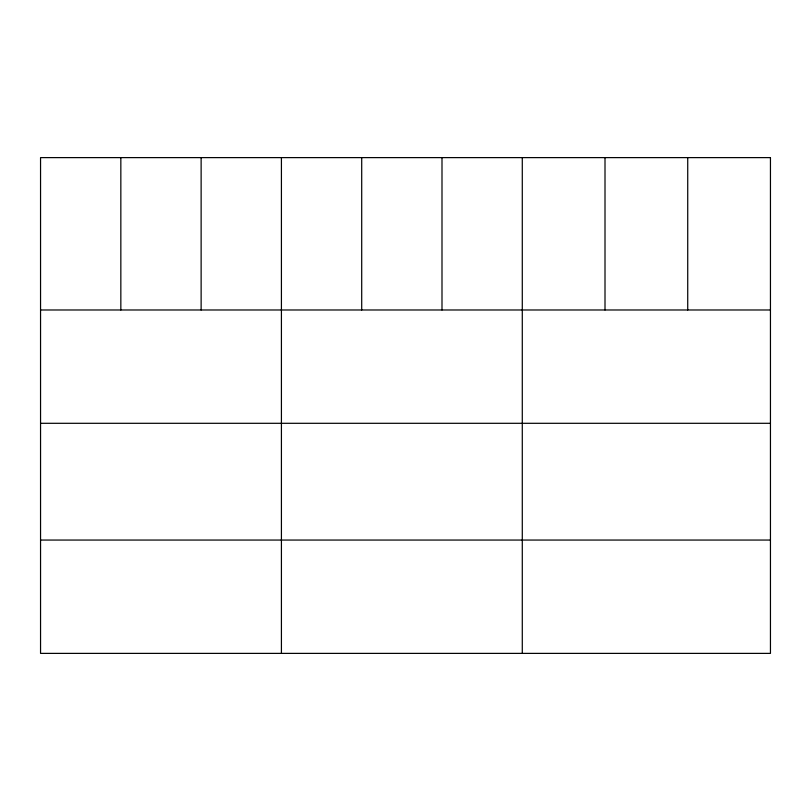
<?xml version="1.0" encoding="UTF-8"?>
<svg xmlns="http://www.w3.org/2000/svg" width="811" height="811" viewBox="0 0 811 811"><rect width="100%" height="100%" fill="white"/><g stroke="black" fill="none" stroke-linecap="round" stroke-linejoin="round"><path stroke-width="1.22" d="M40.55 309.984L770.45 309.984M40.55 423.301L770.45 423.301M40.55 540.055L770.45 540.055M687.728 157.618L687.728 309.984M605.006 157.618L605.006 309.984M522.284 157.618L522.284 653.382M441.995 157.618L441.995 309.984M361.706 157.618L361.706 309.984M281.417 157.618L281.417 653.382M201.128 157.618L201.128 309.984M120.839 157.618L120.839 309.984M770.45 157.618L40.55 157.618L40.55 653.382L770.45 653.382L770.45 157.618"/></g></svg>
